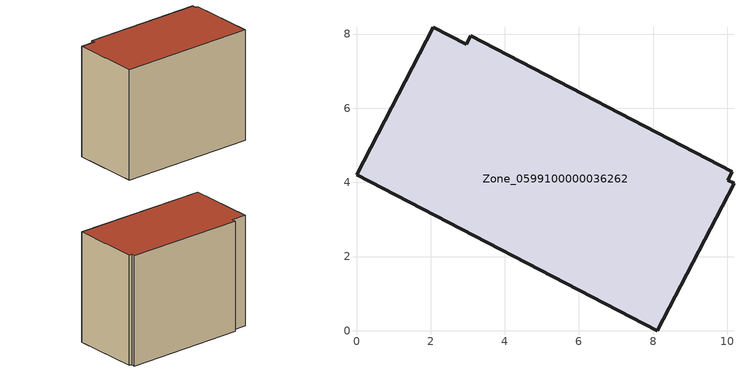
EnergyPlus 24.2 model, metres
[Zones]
Zone_0599100000036262
 floor ground (C_G): 2.07,8.18 2.96,7.72 3.08,7.95 10.14,4.29 10.02,4.06 10.18,3.98 8.12,0 0,4.21 z0
 wall outside (C_F): 10.14,4.29 3.08,7.95 2.96,7.72 2.07,8.18 0,4.21 8.12,0 10.18,3.98 10.02,4.06 10.14,4.29 z0:7.33
 roof outside (C_R): 10.02,4.06 10.14,4.29 3.08,7.95 2.96,7.72 2.07,8.18 0,4.21 8.12,0 10.18,3.98 z7.33
[BUILDING]
Pand.0599100000036262: North Axis=0; Terrain=City; Loads Convergence Tolerance Value=0.04; Temperature Convergence Tolerance Value=0.4; Solar Distribution=FullExterior; Maximum Number of Warmup Days=25; Minimum Number of Warmup Days=1
[Site:Location]
Rotterdam.The.Hague.AP_ZH_NLD Design_Conditions: Latitude=51.96; Longitude=4.45; Time Zone=1; Elevation=-4.5
[SITE:GROUNDTEMPERATURE:BUILDINGSURFACE]
18, 18, 18, 18, 18, 18, 18, 18, 18, 18, 18, 18
[MATERIAL] Thermal Absorptance=0.9; Solar Absorptance=0.7; Visible Absorptance=0.7
Name | Roughness | Thickness | Conductivity | Density | Specific Heat
G.TC.1946 | MediumSmooth | 0.15 | 1 | 540 | 1210
F.TC.1946 | Rough | 0.3 | 0.857143 | 1920 | 840
R.TC.1946 | MediumRough | 0.2 | 0.909091 | 1500 | 1000
[CONSTRUCTION]
C_G: G.TC.1946
C_F: F.TC.1946
C_R: R.TC.1946
[ZONE]
Zone_0599100000036262: Type=1; Multiplier=1; Ceiling Height=Autocalculate; Volume=Autocalculate; Floor Area=autocalculate; Part of Total Floor Area=Yes
[ZONEINFILTRATION:DESIGNFLOWRATE]
Infil_Zone_0599100000036262: Zone or ZoneList or Space or SpaceList=Zone_0599100000036262; Schedule=AlwaysOn; Design Flow Rate Calculation Method=Flow/Area; Flow Rate per Floor Area=0.003; Constant Term Coefficient=1; Temperature Term Coefficient=0; Velocity Term Coefficient=0; Velocity Squared Term Coefficient=0
[HVACTEMPLATE:ZONE:IDEALLOADSAIRSYSTEM]
Zone_0599100000036262: Maximum Heating Supply Air Temperature=50; Minimum Cooling Supply Air Temperature=13; Maximum Heating Supply Air Humidity Ratio=0.0156; Minimum Cooling Supply Air Humidity Ratio=0.0077; Heating Limit=NoLimit; Cooling Limit=NoLimit; Dehumidification Control Type=ConstantSensibleHeatRatio; Cooling Sensible Heat Ratio=0.7; Dehumidification Setpoint=60; Humidification Control Type=None; Humidification Setpoint=30; Outdoor Air Method=None; Outdoor Air Flow Rate per Person=0.00944; Outdoor Air Flow Rate per Zone Floor Area=0; Outdoor Air Flow Rate per Zone=0; Demand Controlled Ventilation Type=None; Outdoor Air Economizer Type=NoEconomizer; Heat Recovery Type=None; Sensible Heat Recovery Effectiveness=0.7; Latent Heat Recovery Effectiveness=0.65
[ZONECONTROL:THERMOSTAT]
ThermostatControl_Zone_0599100000036262: Zone or ZoneList=Zone_0599100000036262; Control Type Schedule=DualSetpointControlType; Control 1=Thermostat_Zone_0599100000036262; Temperature Difference Between Cutout And Setpoint=0
[THERMOSTATSETPOINT:DUALSETPOINT]
Thermostat_Zone_0599100000036262: Heating Setpoint Temperature Schedule=HeatingSetpoint_Zone_0599100000036262; Cooling Setpoint Temperature Schedule=CoolingSetpoint_Zone_0599100000036262
[SCHEDULE:COMPACT]
HeatingSetpoint_Zone_0599100000036262: Through: 12/31, For: AllDays, Until: 24:00, 21
CoolingSetpoint_Zone_0599100000036262: Through: 12/31, For: AllDays, Until: 24:00, 24
DualSetpointControlType: Through: 12/31, For: AllDays, Until: 24:00, 4
AlwaysOn: Through: 12/31, For: AllDays, Until: 24:00, 1
